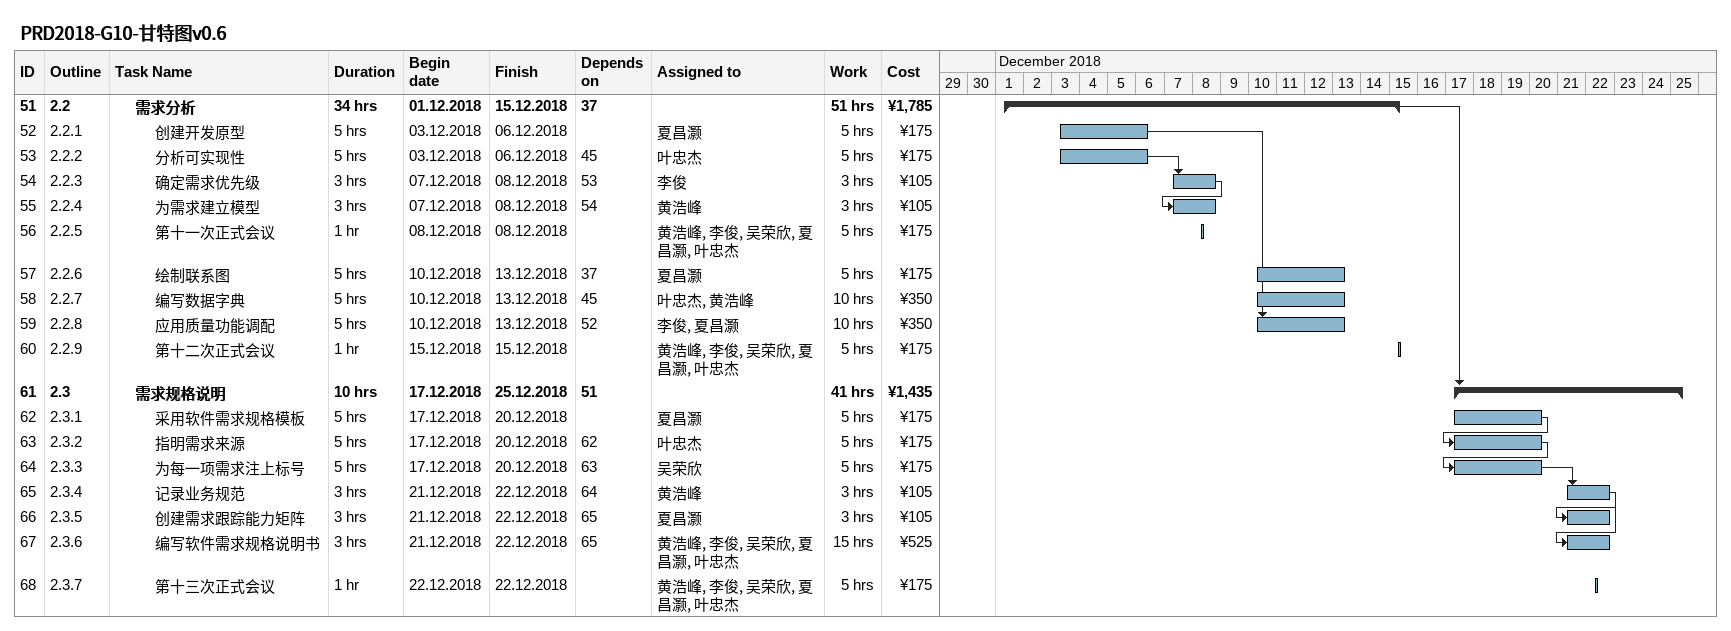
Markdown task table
PRD2018-G10-甘特图v0.6

| ID | WBS | Task | Duration | Start | Finish | Predecessors | Resources | Work (h) | Cost (¥) |
|---|---|---|---|---|---|---|---|---|---|
| 51 | 2.2 | **需求分析** | 34h | 2018-12-01 | 2018-12-15 | 37 |  | 51 | 1785 |
| 52 | 2.2.1 | 创建开发原型 | 5h | 2018-12-03 | 2018-12-06 |  | 夏昌灏 | 5 | 175 |
| 53 | 2.2.2 | 分析可实现性 | 5h | 2018-12-03 | 2018-12-06 | 45 | 叶忠杰 | 5 | 175 |
| 54 | 2.2.3 | 确定需求优先级 | 3h | 2018-12-07 | 2018-12-08 | 53 | 李俊 | 3 | 105 |
| 55 | 2.2.4 | 为需求建立模型 | 3h | 2018-12-07 | 2018-12-08 | 54 | 黄浩峰 | 3 | 105 |
| 56 | 2.2.5 | 第十一次正式会议 | 1h | 2018-12-08 | 2018-12-08 |  | 黄浩峰, 李俊, 吴荣欣, 夏昌灏, 叶忠杰 | 5 | 175 |
| 57 | 2.2.6 | 绘制联系图 | 5h | 2018-12-10 | 2018-12-13 | 37 | 夏昌灏 | 5 | 175 |
| 58 | 2.2.7 | 编写数据字典 | 5h | 2018-12-10 | 2018-12-13 | 45 | 叶忠杰, 黄浩峰 | 10 | 350 |
| 59 | 2.2.8 | 应用质量功能调配 | 5h | 2018-12-10 | 2018-12-13 | 52 | 李俊, 夏昌灏 | 10 | 350 |
| 60 | 2.2.9 | 第十二次正式会议 | 1h | 2018-12-15 | 2018-12-15 |  | 黄浩峰, 李俊, 吴荣欣, 夏昌灏, 叶忠杰 | 5 | 175 |
| 61 | 2.3 | **需求规格说明** | 10h | 2018-12-17 | 2018-12-25 | 51 |  | 41 | 1435 |
| 62 | 2.3.1 | 采用软件需求规格模板 | 5h | 2018-12-17 | 2018-12-20 |  | 夏昌灏 | 5 | 175 |
| 63 | 2.3.2 | 指明需求来源 | 5h | 2018-12-17 | 2018-12-20 | 62 | 叶忠杰 | 5 | 175 |
| 64 | 2.3.3 | 为每一项需求注上标号 | 5h | 2018-12-17 | 2018-12-20 | 63 | 吴荣欣 | 5 | 175 |
| 65 | 2.3.4 | 记录业务规范 | 3h | 2018-12-21 | 2018-12-22 | 64 | 黄浩峰 | 3 | 105 |
| 66 | 2.3.5 | 创建需求跟踪能力矩阵 | 3h | 2018-12-21 | 2018-12-22 | 65 | 夏昌灏 | 3 | 105 |
| 67 | 2.3.6 | 编写软件需求规格说明书 | 3h | 2018-12-21 | 2018-12-22 | 65 | 黄浩峰, 李俊, 吴荣欣, 夏昌灏, 叶忠杰 | 15 | 525 |
| 68 | 2.3.7 | 第十三次正式会议 | 1h | 2018-12-22 | 2018-12-22 |  | 黄浩峰, 李俊, 吴荣欣, 夏昌灏, 叶忠杰 | 5 | 175 |
